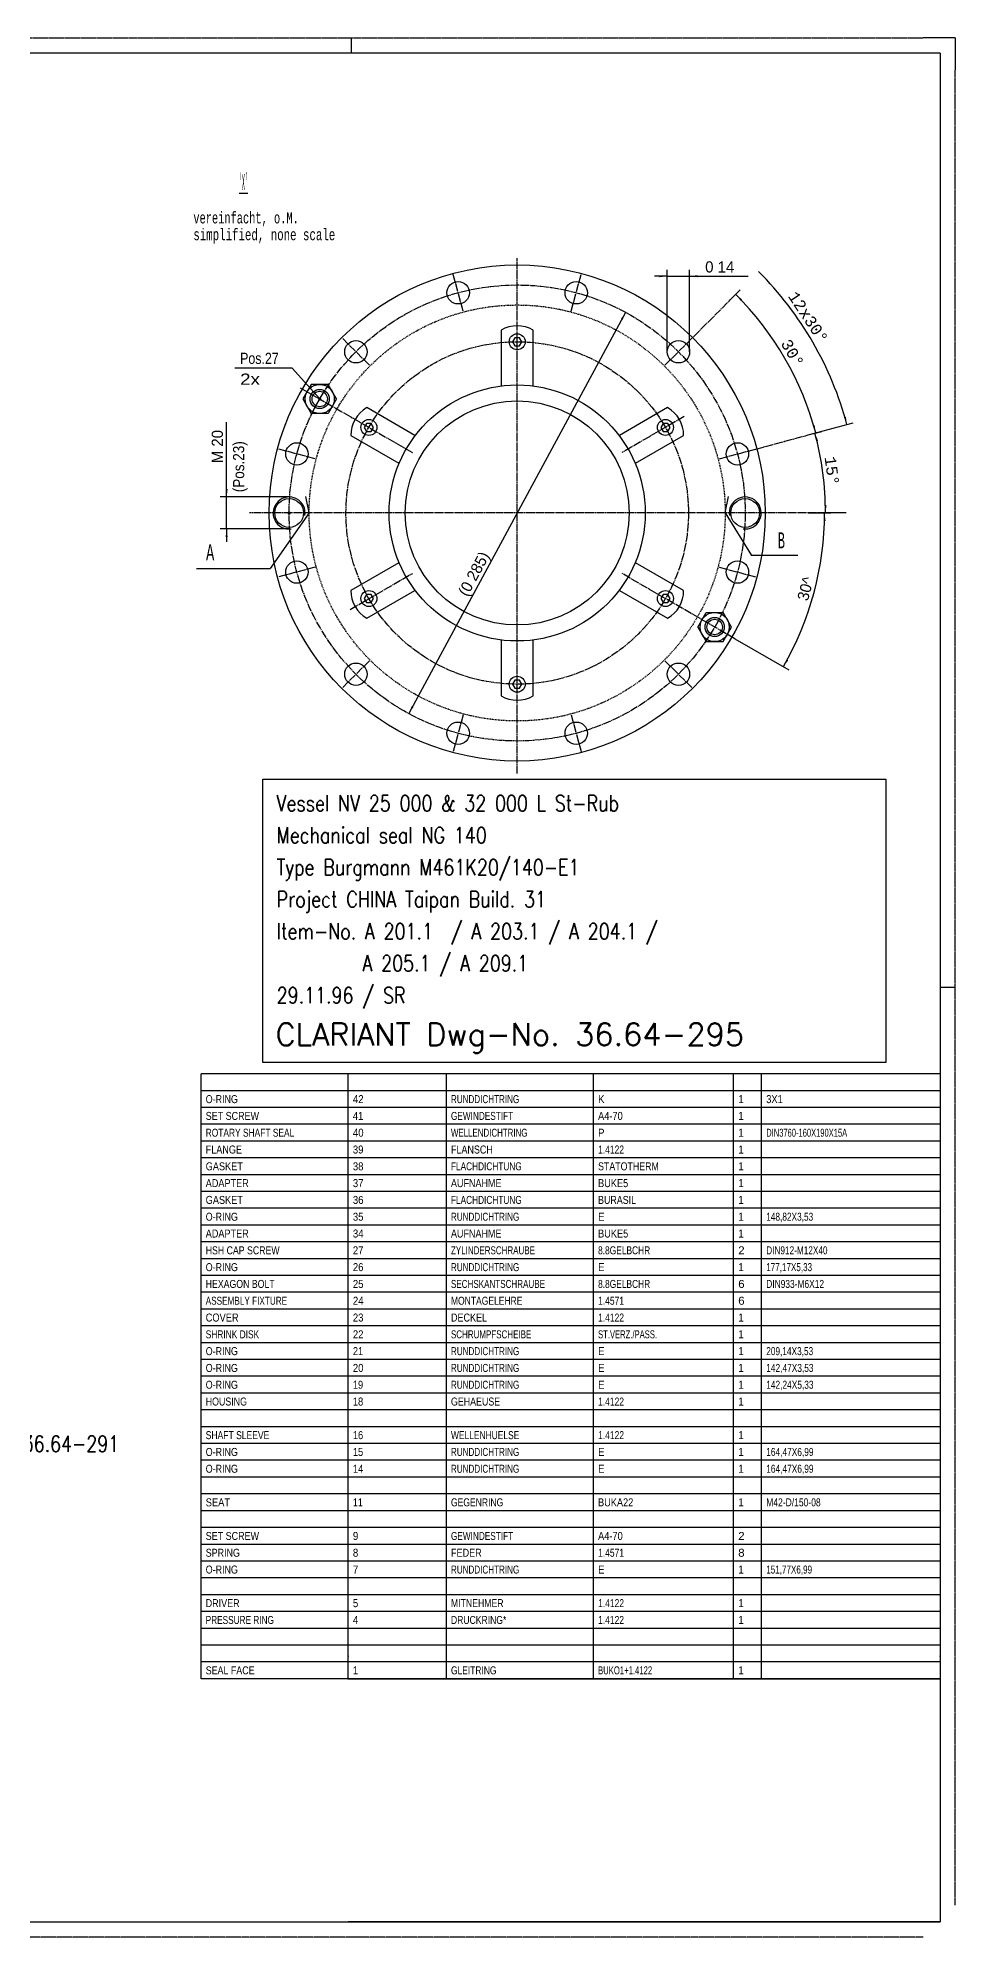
# Model space of a CAD drawing. Extents: x -315 to 525, y -318 to 275.
# Drawn here: x 239 to 525, y -318 to 275 of the extents above; entities that cross this region are included whole.
import ezdxf
from ezdxf.enums import TextEntityAlignment as Align

# ---------------------------------------------------------------- set-up
doc = ezdxf.new("R2010")
doc.units = 0
doc.header["$MEASUREMENT"] = 0
for name, pattern in [('CADRA_CENTERLINE', [3.15, 2.460938, -0.196875, 0.295312, -0.196875]), ('CADRA_DASHED', [1.476561, 0.295312, -0.196875, 0.295312, -0.196875, 0.295312, -0.196875]), ('CADRA_NC', [0.239911, 0.019993, -0.059978, 0.019993, -0.059978, 0.019993, -0.059978]), ('CADRA_SOLID', [0])]:
    doc.linetypes.add(name, pattern=pattern)
for name, color, linetype in [('1', 7, 'CONTINUOUS'), ('10', 7, 'CONTINUOUS'), ('11', 7, 'CONTINUOUS'), ('14', 7, 'CONTINUOUS'), ('15', 7, 'CONTINUOUS'), ('16', 7, 'CONTINUOUS'), ('3', 7, 'CONTINUOUS'), ('5', 7, 'CONTINUOUS'), ('7', 7, 'CONTINUOUS'), ('8', 7, 'CONTINUOUS'), ('9', 7, 'CONTINUOUS')]:
    doc.layers.add(name, color=color, linetype=linetype)
doc.styles.add('MONOTXT', font='MONOTXT', dxfattribs={"height": 0.2})
doc.styles.add('ROMANS', font='ROMANS', dxfattribs={"height": 0.2})
doc.styles.get("Standard").update_dxf_attribs({"font": 'txt', "height": 0.2})

# ---------------------------------------------------------------- blocks, each defined once
blk = doc.blocks.new('4_DIN-')
at = {"layer": '10', "color": 48, "linetype": 'CADRA_SOLID'}
blk.add_point((0, 0), dxfattribs=at)
at = {"layer": '5', "color": 3, "linetype": 'CADRA_SOLID'}
for p, q in [((-2.4999, 1.45), (-2.5, -1.4501)), ((0, 2.8999), (-2.4999, 1.45)), ((2.5, 1.4501), (0, 2.8999)), ((2.4999, -1.45), (2.5, 1.4501)), ((-2.5, -1.4501), (0, -2.8999)), ((0, -2.8999), (2.4999, -1.45))]:
    blk.add_line(p, q, dxfattribs=at)
blk.add_circle((0, 0), 5, dxfattribs=at)
blk = doc.blocks.new('3_WN72')
at = {"layer": '10', "color": 48, "linetype": 'CADRA_SOLID'}
blk.add_point((0, 0), dxfattribs=at)
at = {"layer": '5', "color": 3, "linetype": 'CADRA_SOLID'}
for p, q in [((27.3205, 10.0001), (-7.3206, 10)), ((-7.3206, -10.0001), (27.3205, -10))]:
    blk.add_line(p, q, dxfattribs=at)
for start, end in [(149.9999972, 210), (28.5250722, 30.0000028), (329.9999889, 331.4749278)]:
    blk.add_arc((10, 0), 20, start, end, dxfattribs=at)
at = {"layer": '5', "color": 1, "linetype": 'Continuous'}
blk.add_blockref('4_DIN-', (0, 0), dxfattribs=at)
blk = doc.blocks.new('2_DIN-')
at = {"layer": '10', "color": 48, "linetype": 'CADRA_SOLID'}
blk.add_point((0, 0), dxfattribs=at)
blk.add_point((0, 0), dxfattribs=at)
blk.add_point((0, 0), dxfattribs=at)
at = {"layer": '5', "color": 3, "linetype": 'CADRA_SOLID'}
for p, q in [((-9.1366, 5.275), (0, 10.55)), ((-9.1366, -5.275), (-9.1366, 5.275)), ((9.1366, 5.275), (0, 10.55)), ((9.1366, -5.275), (9.1366, 5.275)), ((-9.1366, -5.275), (0, -10.55)), ((0, -10.55), (9.1366, -5.275))]:
    blk.add_line(p, q, dxfattribs=at)
for radius in [9.1366, 6, 4.8]:
    blk.add_circle((0, 0), radius, dxfattribs=at)

msp = doc.modelspace()

# ---------------------------------------------------------------- linework, layer by layer
at = {"layer": '1', "color": 3, "linetype": 'Continuous'}
for p, q in [((520.74, 270.25), (-293.76, 270.25)), ((520.74, 270.25), (520.74, -313.75)), ((335.74, -237.75), (520.74, -237.75)), ((520.74, -313.75), (335.74, -313.75))]:
    msp.add_line(p, q, dxfattribs=at)
at = {"layer": '10', "color": 48, "linetype": 'CADRA_SOLID'}
msp.add_point((335.74, -237.75), dxfattribs=at)
at = {"layer": '11', "color": 108, "linetype": 'CADRA_SOLID'}
for p in [(335.72, -230.67), (520.72, -230.67)]:
    msp.add_point(p, dxfattribs=at)
at = {"layer": '14', "color": 2, "linetype": 'CADRA_SOLID'}
for points in [[(326.58, 162.14, 0.5, 0.5, 1), (327.08, 162.14, 0, 0, 0), (327.08, 162.14, 0.5, 0.5, 1)], [(317.03, 126.52, 0.5, 0.5, 1), (317.53, 126.52, 0, 0, 0), (317.53, 126.52, 0.5, 0.5, 1)]]:
    msp.add_lwpolyline(points, format="xyseb", close=True, dxfattribs=at)
at = {"layer": '15', "color": 4, "linetype": 'Continuous'}
msp.add_lwpolyline([(309.02, 43.39), (503.7, 43.39), (503.7, -45.24), (309.02, -45.24)], close=True, dxfattribs=at)
at = {"layer": '16', "color": 4, "linetype": 'CADRA_SOLID'}
for p, q in [((435.42, 176.9), (435.42, 202.5)), ((442.42, 176.9), (442.42, 202.5)), ((435.42, 200.5), (431.42, 200.5)), ((435.42, 200.5), (442.42, 200.5)), ((442.42, 200.5), (446.42, 200.5)), ((442.42, 200.5), (460.68, 200.5)), ((455.12, 193.1), (458.24, 196.22)), ((422.41, 189.2), (354.66, 63.83)), ((297.75, 131.52), (297.75, 154.91)), ((479.49, 150.89), (493.51, 154.64)), ((479.49, 150.89), (483.75, 152.03)), ((479.49, 150.89), (483.52, 151.97)), ((317.28, 131.52), (295.75, 131.52)), ((297.75, 131.52), (297.75, 135.52)), ((297.75, 121.52), (297.75, 131.52)), ((479.48, 126.52), (486.57, 126.52)), ((491.34, 126.52), (482.87, 126.52)), ((317.28, 121.52), (295.75, 121.52)), ((297.75, 121.52), (297.75, 117.52)), ((456.58, 87.23), (473.44, 77.5))]:
    msp.add_line(p, q, dxfattribs=at)
for radius, start, end in [(106.68, 14.99998, 44.99999), (96.58, 14.99998, 44.99999), (96.34, 359.99996, 14.99998), (96.04, 329.99998, 0.00015)]:
    msp.add_arc((388.53, 126.52), radius, start, end, dxfattribs=at)
for points in [[(432.94, 200.18), (432.94, 200.83), (435.42, 200.5)], [(444.9, 200.83), (444.9, 200.18), (442.42, 200.5)], [(458.35, 192.82), (458.81, 193.28), (456.82, 194.81)], [(420.94, 187.17), (421.51, 186.86), (422.41, 189.2)], [(491.25, 156.6), (490.62, 156.43), (491.58, 154.12)], [(481.49, 153.99), (480.86, 153.82), (481.82, 151.51)], [(481.91, 148.97), (482.54, 149.14), (481.59, 151.45)], [(297.42, 133.99), (298.07, 133.99), (297.75, 131.52)], [(484.25, 124.04), (484.9, 124.04), (484.57, 126.52)], [(485.2, 128.99), (484.54, 128.99), (484.87, 126.52)], [(298.07, 119.04), (297.42, 119.04), (297.75, 121.52)], [(473.23, 80.48), (472.66, 80.81), (471.71, 78.5)], [(356.13, 65.86), (355.56, 66.17), (354.66, 63.83)]]:
    msp.add_solid(points, dxfattribs=at)
at = {"layer": '3', "color": 7, "linetype": 'CADRA_SOLID'}
for p, q in [((336.74, 270.25), (336.74, 274.95)), ((525.34, 274.95), (515.34, 274.95)), ((525.34, 274.95), (525.34, 264.95)), ((318.24, 171.82), (300.3, 171.82)), ((326.83, 162.14), (318.24, 171.82)), ((323.53, 126.52), (322.52, 131.63)), ((453.53, 126.52), (454.55, 131.63)), ((323.53, 126.52), (311.35, 109.21)), ((453.53, 126.52), (461.72, 113.21)), ((476.22, 113.21), (461.72, 113.21)), ((288.34, 109.21), (311.35, 109.21)), ((520.74, -21.65), (525.34, -21.65)), ((520.74, -48.75), (289.77, -48.75)), ((289.77, -237.75), (289.77, -48.75)), ((335.75, -237.75), (335.75, -48.75)), ((366.4, -237.75), (366.4, -48.75)), ((412.37, -237.75), (412.37, -48.75)), ((456.16, -237.75), (456.16, -48.75)), ((464.91, -237.75), (464.91, -48.75)), ((520.74, -54), (289.77, -54)), ((520.74, -59.25), (289.77, -59.25)), ((520.74, -64.5), (289.77, -64.5)), ((520.74, -69.75), (289.77, -69.75)), ((520.74, -75), (289.77, -75)), ((520.74, -80.25), (289.77, -80.25)), ((520.74, -85.5), (289.77, -85.5)), ((520.74, -90.75), (289.77, -90.75)), ((520.74, -96), (289.77, -96)), ((520.74, -101.25), (289.77, -101.25)), ((520.74, -106.5), (289.77, -106.5)), ((520.74, -111.75), (289.77, -111.75)), ((520.74, -117), (289.77, -117)), ((520.74, -122.25), (289.77, -122.25)), ((520.74, -127.5), (289.77, -127.5)), ((520.74, -132.75), (289.77, -132.75)), ((520.74, -138), (289.77, -138)), ((520.74, -143.25), (289.77, -143.25)), ((520.74, -148.5), (289.77, -148.5)), ((520.74, -153.75), (289.77, -153.75)), ((520.74, -159), (289.77, -159)), ((520.74, -164.25), (289.77, -164.25)), ((520.74, -169.5), (289.77, -169.5)), ((520.74, -174.75), (289.77, -174.75)), ((520.74, -180), (289.77, -180)), ((520.74, -185.25), (289.77, -185.25)), ((520.74, -190.5), (289.77, -190.5)), ((520.74, -195.75), (289.77, -195.75)), ((520.74, -201), (289.77, -201)), ((520.74, -206.25), (289.77, -206.25)), ((520.74, -211.5), (289.77, -211.5)), ((520.74, -216.75), (289.77, -216.75)), ((520.74, -222), (289.77, -222)), ((520.74, -227.25), (289.77, -227.25)), ((520.74, -232.5), (289.77, -232.5)), ((520.74, -237.75), (289.77, -237.75))]:
    msp.add_line(p, q, dxfattribs=at)
for centre, start, end in [((317.28, 126.52), 350.76546, 277.22944), ((459.78, 126.52), 262.77057, 189.23452)]:
    msp.add_arc(centre, 5, start, end, dxfattribs=at)
at = {"layer": '5', "color": 3, "linetype": 'CADRA_SOLID'}
msp.add_line((-293.76, -313.75), (520.74, -313.75), dxfattribs=at)
for centre, radius in [((388.53, 126.52), 77.5), ((370.09, 195.34), 3.5), ((406.98, 195.34), 3.5), ((338.15, 176.9), 3.5), ((438.92, 176.9), 3.5), ((388.53, 126.52), 40), ((388.53, 126.52), 35), ((319.71, 144.96), 3.5), ((457.36, 144.96), 3.5), ((317.28, 126.52), 4.5), ((459.78, 126.52), 4.5), ((319.71, 108.07), 3.5), ((457.36, 108.07), 3.5), ((338.15, 76.13), 3.5), ((438.92, 76.13), 3.5), ((370.09, 57.69), 3.5), ((406.98, 57.69), 3.5)]:
    msp.add_circle(centre, radius, dxfattribs=at)
at = {"layer": '7', "color": 7, "linetype": 'CADRA_DASHED'}
msp.add_circle((388.53, 126.52), 65, dxfattribs=at)
at = {"layer": '8', "color": 7, "linetype": 'CADRA_CENTERLINE'}
for p, q in [((388.53, 45.12), (388.53, 206.18)), ((371.63, 189.61), (368.58, 201)), ((405.44, 189.61), (408.49, 201)), ((434.72, 172.7), (455.12, 193.1)), ((342.35, 172.7), (334.01, 181.04)), ((320.74, 165.65), (355.88, 145.37)), ((440.74, 156.66), (421.19, 145.37)), ((463.07, 146.49), (479.49, 150.89)), ((325.44, 143.42), (314.05, 146.47)), ((451.63, 143.42), (463.02, 146.47)), ((491.34, 126.52), (304.84, 126.52)), ((325.44, 109.61), (314.05, 106.56)), ((336.33, 96.37), (355.88, 107.66)), ((456.58, 87.23), (421.19, 107.66)), ((451.63, 109.61), (463.02, 106.56)), ((342.35, 80.33), (334.01, 71.99)), ((434.72, 80.33), (443.06, 71.99)), ((371.63, 63.42), (368.58, 52.03)), ((405.44, 63.42), (408.49, 52.03))]:
    msp.add_line(p, q, dxfattribs=at)
for radius in [71.25, 53.5]:
    msp.add_circle((388.53, 126.52), radius, dxfattribs=at)
at = {"layer": '9', "color": 7, "linetype": 'CADRA_NC'}
for p, q in [((-304.66, 274.95), (515.34, 274.95)), ((525.34, -308.45), (525.34, 264.95)), ((515.34, -318.45), (-304.78, -318.45))]:
    msp.add_line(p, q, dxfattribs=at)

# ---------------------------------------------------------------- block references
at = {"layer": '5', "color": 1, "linetype": 'Continuous'}
for name, p, xscale, yscale, rotation in [('3_WN72', (388.53, 180.02), 0.5, 0.5, 270.0000006832453), ('2_DIN-', (326.83, 162.14), 0.5, 0.5, 149.9999973439411), ('3_WN72', (342.2, 153.27), 0.4999999999999999, 0.4999999999999999, 330.0000160132758), ('3_WN72', (434.87, 153.27), 0.5, 0.5, 209.9999990135932), ('3_WN72', (342.2, 99.77), 0.5, 0.5, 30.00000083482606), ('3_WN72', (434.87, 99.77), 0.5, 0.5, 149.9999973439411), ('2_DIN-', (450.24, 90.89), 0.5, 0.5, 329.9999886925191), ('3_WN72', (388.53, 73.02), 0.5, 0.5, 90.00000250447816)]:
    msp.add_blockref(name, p, dxfattribs=dict(at, xscale=xscale, yscale=yscale, rotation=rotation))

# ---------------------------------------------------------------- texts
at = {"layer": '15', "color": 4, "linetype": 'Continuous', "style": 'MONOTXT'}
for s, height, width, p in [("%%U'X'", 5, 0.170243, (301.65, 227.43)), ('vereinfacht, o.M.', 3.5, 0.639771, (287.35, 217)), ('simplified, none scale', 3.5, 0.665229, (287.35, 211.75)), ('B', 5, 0.51601, (469.97, 115.47)), ('A', 5, 0.588012, (291.33, 111.74))]:
    msp.add_text(s, height=height, dxfattribs=dict(at, width=width)).set_placement(p)
at = {"layer": '15', "color": 4, "linetype": 'Continuous'}
for s, height, width, p in [('Pos.27', 3.5, 0.827657, (301.96, 173.09)), ('2x', 3.5, 1.250286, (301.96, 166.59)), ('O-RING              ', 2.5, 0.8326, (291.21, -57.88)), ('42           ', 2.5, 0.90232, (337.19, -57.88)), ('RUNDDICHTRING       ', 2.5, 0.75608, (367.84, -57.88)), ('K                  ', 2.5, 0.90124, (413.81, -57.88)), ('1  ', 2.5, 0.92172, (457.6, -57.88)), ('3X1                      ', 2.5, 0.86856, (466.35, -57.88)), ('SET SCREW           ', 2.5, 0.83812, (291.21, -63.13)), ('41           ', 2.5, 0.87752, (337.19, -63.13)), ('GEWINDESTIFT        ', 2.5, 0.769, (367.84, -63.13)), ('A4-70              ', 2.5, 0.86424, (413.81, -63.13)), ('1  ', 2.5, 0.92172, (457.6, -63.13)), ('ROTARY SHAFT SEAL   ', 2.5, 0.78372, (291.21, -68.38)), ('FLANGE              ', 2.5, 0.84736, (291.21, -73.63)), ('40           ', 2.5, 0.90232, (337.19, -68.38)), ('39           ', 2.5, 0.89064, (337.19, -73.63)), ('WELLENDICHTRING     ', 2.5, 0.73948, (367.84, -68.38)), ('FLANSCH             ', 2.5, 0.83904, (367.84, -73.63)), ('1.4122             ', 2.5, 0.79324, (413.81, -73.63)), ('P                  ', 2.5, 0.89928, (413.81, -68.38)), ('1  ', 2.5, 0.92172, (457.6, -68.38)), ('1  ', 2.5, 0.92172, (457.6, -73.63)), ('DIN3760-160X190X15A      ', 2.5, 0.70512, (466.35, -68.38)), ('GASKET              ', 2.5, 0.85656, (291.21, -78.88)), ('38           ', 2.5, 0.89064, (337.19, -78.88)), ('FLACHDICHTUNG       ', 2.5, 0.7736, (367.84, -78.88)), ('STATOTHERM         ', 2.5, 0.82436, (413.81, -78.88)), ('1  ', 2.5, 0.92172, (457.6, -78.88)), ('ADAPTER             ', 2.5, 0.85196, (291.21, -84.13)), ('37           ', 2.5, 0.89064, (337.19, -84.13)), ('AUFNAHME            ', 2.5, 0.8418, (367.84, -84.13)), ('BUKE5              ', 2.5, 0.8594, (413.81, -84.13)), ('1  ', 2.5, 0.92172, (457.6, -84.13)), ('GASKET              ', 2.5, 0.85656, (291.21, -89.38)), ('36           ', 2.5, 0.89064, (337.19, -89.38)), ('FLACHDICHTUNG       ', 2.5, 0.7736, (367.84, -89.38)), ('BURASIL            ', 2.5, 0.82924, (413.81, -89.38)), ('1  ', 2.5, 0.92172, (457.6, -89.38)), ('O-RING              ', 2.5, 0.8326, (291.21, -94.63)), ('35           ', 2.5, 0.89064, (337.19, -94.63)), ('RUNDDICHTRING       ', 2.5, 0.75608, (367.84, -94.63)), ('E                  ', 2.5, 0.8954, (413.81, -94.63)), ('1  ', 2.5, 0.92172, (457.6, -94.63)), ('148,82X3,53              ', 2.5, 0.77372, (466.35, -94.63)), ('ADAPTER             ', 2.5, 0.85196, (291.21, -99.88)), ('34           ', 2.5, 0.90232, (337.19, -99.88)), ('AUFNAHME            ', 2.5, 0.8418, (367.84, -99.88)), ('BUKE5              ', 2.5, 0.8594, (413.81, -99.88)), ('1  ', 2.5, 0.92172, (457.6, -99.88)), ('HSH CAP SCREW       ', 2.5, 0.81784, (291.21, -105.13)), ('27           ', 2.5, 0.89064, (337.19, -105.13)), ('ZYLINDERSCHRAUBE    ', 2.5, 0.7478, (367.84, -105.13)), ('8.8GELBCHR         ', 2.5, 0.78252, (413.81, -105.13)), ('2  ', 2.5, 1.0706, (457.6, -105.13)), ('DIN912-M12X40            ', 2.5, 0.76932, (466.35, -105.13)), ('O-RING              ', 2.5, 0.8326, (291.21, -110.38)), ('26           ', 2.5, 0.89064, (337.19, -110.38)), ('RUNDDICHTRING       ', 2.5, 0.75608, (367.84, -110.38)), ('E                  ', 2.5, 0.8954, (413.81, -110.38)), ('1  ', 2.5, 0.92172, (457.6, -110.38)), ('177,17X5,33              ', 2.5, 0.75544, (466.35, -110.38)), ('ASSEMBLY FIXTURE    ', 2.5, 0.76532, (291.21, -120.88)), ('HEXAGON BOLT        ', 2.5, 0.81692, (291.21, -115.63)), ('25           ', 2.5, 0.89064, (337.19, -115.63)), ('24           ', 2.5, 0.90232, (337.19, -120.88)), ('SECHSKANTSCHRAUBE   ', 2.5, 0.75332, (367.84, -115.63)), ('MONTAGELEHRE        ', 2.5, 0.79664, (367.84, -120.88)), ('8.8GELBCHR         ', 2.5, 0.78252, (413.81, -115.63)), ('1.4571             ', 2.5, 0.79324, (413.81, -120.88)), ('6  ', 2.5, 1.0706, (457.6, -115.63)), ('6  ', 2.5, 1.0706, (457.6, -120.88)), ('DIN933-M6X12             ', 2.5, 0.78464, (466.35, -115.63)), ('COVER               ', 2.5, 0.86392, (291.21, -126.13)), ('23           ', 2.5, 0.89064, (337.19, -126.13)), ('DECKEL              ', 2.5, 0.84456, (367.84, -126.13)), ('1.4122             ', 2.5, 0.79324, (413.81, -126.13)), ('1  ', 2.5, 0.92172, (457.6, -126.13)), ('SHRINK DISK         ', 2.5, 0.78188, (291.21, -131.38)), ('22           ', 2.5, 0.89064, (337.19, -131.38)), ('SCHRUMPFSCHEIBE     ', 2.5, 0.74688, (367.84, -131.38)), ('ST.VERZ./PASS.     ', 2.5, 0.71344, (413.81, -131.38)), ('1  ', 2.5, 0.92172, (457.6, -131.38)), ('O-RING              ', 2.5, 0.8326, (291.21, -136.63)), ('21           ', 2.5, 0.86584, (337.19, -136.63)), ('RUNDDICHTRING       ', 2.5, 0.75608, (367.84, -136.63)), ('E                  ', 2.5, 0.8954, (413.81, -136.63)), ('1  ', 2.5, 0.92172, (457.6, -136.63)), ('209,14X3,53              ', 2.5, 0.77372, (466.35, -136.63)), ('O-RING              ', 2.5, 0.8326, (291.21, -141.88)), ('20           ', 2.5, 0.89064, (337.19, -141.88)), ('RUNDDICHTRING       ', 2.5, 0.75608, (367.84, -141.88)), ('E                  ', 2.5, 0.8954, (413.81, -141.88)), ('1  ', 2.5, 0.92172, (457.6, -141.88)), ('142,47X3,53              ', 2.5, 0.77956, (466.35, -141.88)), ('O-RING              ', 2.5, 0.8326, (291.21, -147.13)), ('19           ', 2.5, 0.86584, (337.19, -147.13)), ('RUNDDICHTRING       ', 2.5, 0.75608, (367.84, -147.13)), ('E                  ', 2.5, 0.8954, (413.81, -147.13)), ('1  ', 2.5, 0.92172, (457.6, -147.13)), ('142,24X5,33              ', 2.5, 0.77956, (466.35, -147.13)), ('HOUSING             ', 2.5, 0.82616, (291.21, -152.38)), ('18           ', 2.5, 0.86584, (337.19, -152.38)), ('GEHAEUSE            ', 2.5, 0.828, (367.84, -152.38)), ('1.4122             ', 2.5, 0.79324, (413.81, -152.38)), ('1  ', 2.5, 0.92172, (457.6, -152.38)), ('SHAFT SLEEVE        ', 2.5, 0.79848, (291.21, -162.88)), ('O-RING              ', 2.5, 0.8326, (291.21, -168.13)), ('16           ', 2.5, 0.86584, (337.19, -162.88)), ('15           ', 2.5, 0.86584, (337.19, -168.13)), ('WELLENHUELSE        ', 2.5, 0.78744, (367.84, -162.88)), ('RUNDDICHTRING       ', 2.5, 0.75608, (367.84, -168.13)), ('1.4122             ', 2.5, 0.79324, (413.81, -162.88)), ('E                  ', 2.5, 0.8954, (413.81, -168.13)), ('1  ', 2.5, 0.92172, (457.6, -162.88)), ('1  ', 2.5, 0.92172, (457.6, -168.13)), ('164,47X6,99              ', 2.5, 0.77956, (466.35, -168.13)), ('O-RING              ', 2.5, 0.8326, (291.21, -173.38)), ('14           ', 2.5, 0.87752, (337.19, -173.38)), ('RUNDDICHTRING       ', 2.5, 0.75608, (367.84, -173.38)), ('E                  ', 2.5, 0.8954, (413.81, -173.38)), ('1  ', 2.5, 0.92172, (457.6, -173.38)), ('164,47X6,99              ', 2.5, 0.77956, (466.35, -173.38)), ('SEAT                ', 2.5, 0.87224, (291.21, -183.88)), ('11           ', 2.5, 0.84104, (337.19, -183.88)), ('GEGENRING           ', 2.5, 0.80032, (367.84, -183.88)), ('BUKA22             ', 2.5, 0.85744, (413.81, -183.88)), ('1  ', 2.5, 0.92172, (457.6, -183.88)), ('M42-D/150-08             ', 2.5, 0.79632, (466.35, -183.88)), ('SET SCREW           ', 2.5, 0.83812, (291.21, -194.38)), ('9            ', 2.5, 0.90816, (337.19, -194.38)), ('GEWINDESTIFT        ', 2.5, 0.769, (367.84, -194.38)), ('A4-70              ', 2.5, 0.86424, (413.81, -194.38)), ('2  ', 2.5, 1.0706, (457.6, -194.38)), ('SPRING              ', 2.5, 0.83352, (291.21, -199.63)), ('8            ', 2.5, 0.90816, (337.19, -199.63)), ('FEDER               ', 2.5, 0.85012, (367.84, -199.63)), ('1.4571             ', 2.5, 0.79324, (413.81, -199.63)), ('8  ', 2.5, 1.0706, (457.6, -199.63)), ('O-RING              ', 2.5, 0.8326, (291.21, -204.88)), ('7            ', 2.5, 0.90816, (337.19, -204.88)), ('RUNDDICHTRING       ', 2.5, 0.75608, (367.84, -204.88)), ('E                  ', 2.5, 0.8954, (413.81, -204.88)), ('1  ', 2.5, 0.92172, (457.6, -204.88)), ('151,77X6,99              ', 2.5, 0.75544, (466.35, -204.88)), ('DRIVER              ', 2.5, 0.83812, (291.21, -215.38)), ('5            ', 2.5, 0.90816, (337.19, -215.38)), ('MITNEHMER           ', 2.5, 0.81232, (367.84, -215.38)), ('1.4122             ', 2.5, 0.79324, (413.81, -215.38)), ('1  ', 2.5, 0.92172, (457.6, -215.38)), ('PRESSURE RING       ', 2.5, 0.76992, (291.21, -220.63)), ('4            ', 2.5, 0.91984, (337.19, -220.63)), ('DRUCKRING*          ', 2.5, 0.80308, (367.84, -220.63)), ('1.4122             ', 2.5, 0.79324, (413.81, -220.63)), ('1  ', 2.5, 0.92172, (457.6, -220.63)), ('SEAL FACE           ', 2.5, 0.82984, (291.21, -236.38)), ('1            ', 2.5, 0.88336, (337.19, -236.38)), ('GLEITRING           ', 2.5, 0.78928, (367.84, -236.38)), ('BUKO1+1.4122       ', 2.5, 0.71832, (413.81, -236.38)), ('1  ', 2.5, 0.92172, (457.6, -236.38))]:
    msp.add_text(s, height=height, dxfattribs=dict(at, width=width)).set_placement(p)
at = {"layer": '15', "color": 4, "linetype": 'Continuous', "width": 0.901371}
msp.add_text('(Pos.23)', height=3.5, rotation=90, dxfattribs=at).set_placement((303.24, 133))
at = {"layer": '15', "color": 4, "linetype": 'Continuous', "style": 'ROMANS', "width": 0.8}
for s, p in [('Vessel NV 25 000 & 32 000 L St-Rub', (313.38, 35.81)), ('Mechanical seal NG 140', (313.38, 25.81)), ('Type Burgmann M461K20/140-E1', (313.38, 15.81)), ('Project CHINA Taipan Build. 31', (313.38, 5.81)), ('Item-No. A 201.1  / A 203.1 / A 204.1 /', (313.38, -4.19)), ('         A 205.1 / A 209.1', (313.38, -14.19)), ('29.11.96 / SR', (313.38, -24.19)), ('CLARIANT Dwg-No. 36.64-291', (180.53, -164.33))]:
    msp.add_text(s, height=5, dxfattribs=at).set_placement(p, align=Align.MIDDLE_LEFT)
at = {"layer": '15', "color": 4, "linetype": 'Continuous', "style": 'ROMANS'}
msp.add_text('CLARIANT Dwg-No. 36.64-295', height=7, dxfattribs=at).set_placement((313.04, -36.39), align=Align.MIDDLE_LEFT)
at = {"layer": '16', "color": 4, "linetype": 'Continuous'}
msp.add_text('0 14', height=3.5, dxfattribs=at).set_placement((447.27, 201.66))
at = {"layer": '16', "color": 4, "linetype": 'Continuous', "style": 'MONOTXT'}
for s, rotation, p in [('12x30%%d', 303.41837, (473.01, 194.28)), ('30%%d', 299.99999, (470.78, 179.52)), ('15%%d', 277.49999, (484.57, 143.98))]:
    msp.add_text(s, height=3.5, rotation=rotation, dxfattribs=at).set_placement(p)
at = {"layer": '16', "color": 4, "linetype": 'Continuous'}
for s, rotation, p in [('M 20', 89.99999, (296.59, 142.05)), ('(0 285)', 61.6164, (372.98, 100.16)), ('30^ ', 74.99993, (479.35, 98.83))]:
    msp.add_text(s, height=3.5, rotation=rotation, dxfattribs=at).set_placement(p)

doc.saveas('drawing.dxf')
